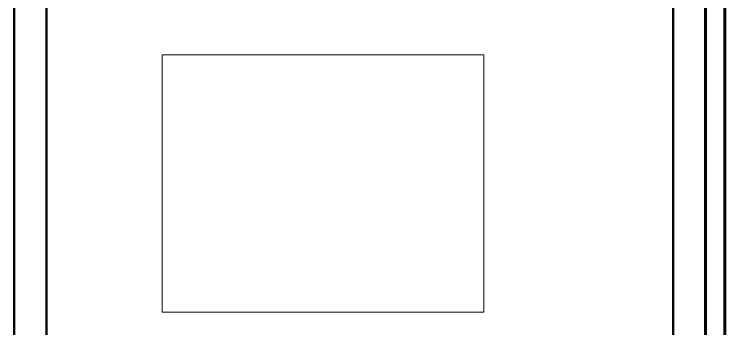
# Model space of a CAD drawing. Header units: metres. Extents: x 29 to 562, y -33 to 369.
# Drawn here: x 480.01 to 485.53, y 114.71 to 117.16 of the extents above; entities that cross this region are included whole.
import ezdxf

# ---------------------------------------------------------------- set-up
doc = ezdxf.new("R2010")
doc.units = ezdxf.units.M
doc.header["$LTSCALE"] = 2
for name, color, linetype, lineweight in [('A-GLAZ', 2, 'Continuous', 18), ('S-COLS', 1, 'Continuous', 50), ('S-WALL', 7, 'Continuous', 60)]:
    doc.layers.add(name, color=color, linetype=linetype, lineweight=lineweight)

msp = doc.modelspace()

# ---------------------------------------------------------------- linework, layer by layer
at = {"layer": 'A-GLAZ'}
for p, q in [((483.6559, 116.8416), (481.1559, 116.8416)), ((481.1559, 116.8416), (481.1559, 114.8416)), ((483.6559, 114.8416), (483.6559, 116.8416)), ((481.1559, 114.8416), (483.6559, 114.8416))]:
    msp.add_line(p, q, dxfattribs=at)
at = {"layer": 'S-COLS'}
for p, q in [((480.0084, 109.336), (480.0084, 120.536)), ((480.2584, 120.536), (480.2584, 109.336)), ((485.1254, 109.336), (485.1254, 120.536)), ((485.3754, 120.536), (485.3754, 109.336))]:
    msp.add_line(p, q, dxfattribs=at)
at = {"layer": 'S-WALL'}
for p, q in [((485.3754, 120.936), (485.3754, 109.336)), ((485.5254, 108.936), (485.5254, 120.936))]:
    msp.add_line(p, q, dxfattribs=at)

doc.saveas('drawing.dxf')
